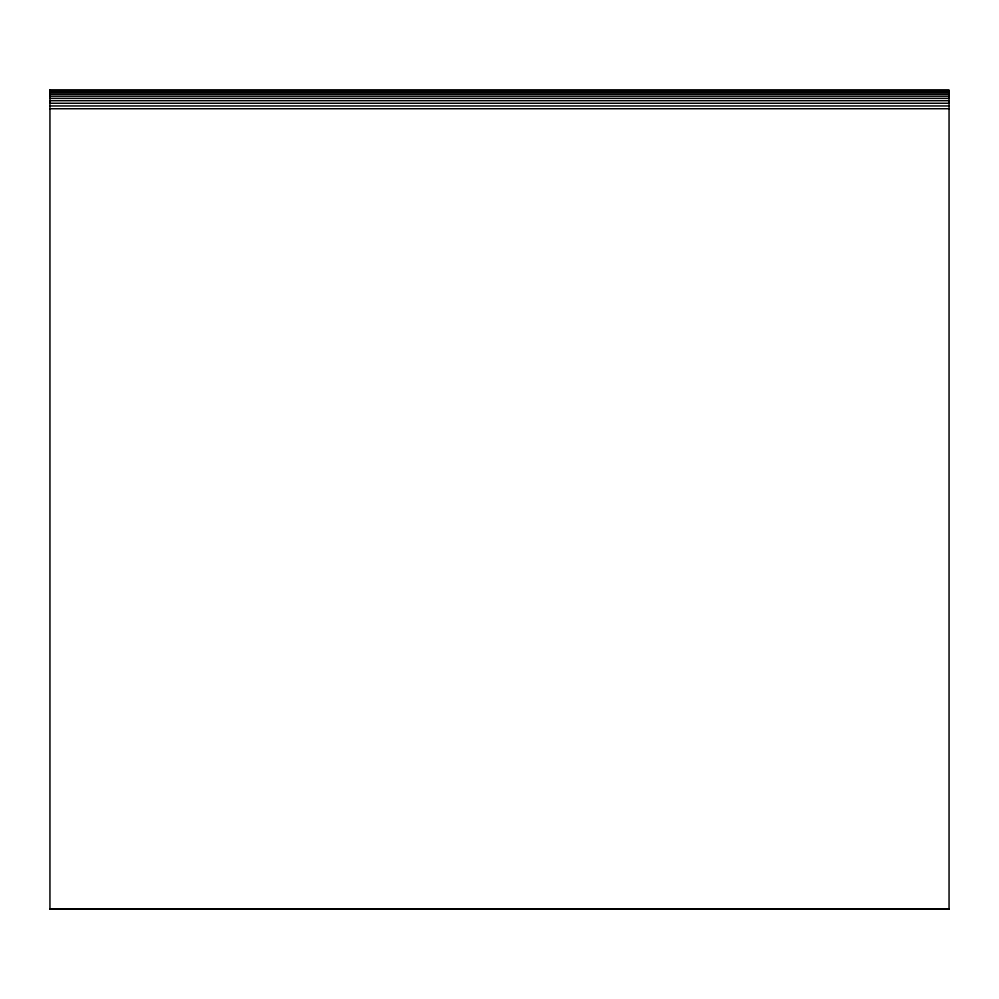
<?xml version="1.0" encoding="UTF-8"?>
<svg xmlns="http://www.w3.org/2000/svg" width="999" height="999" viewBox="0 0 999 999"><rect width="100%" height="100%" fill="white"/><g stroke="black" fill="none" stroke-linecap="round" stroke-linejoin="round"><path stroke-width="1.5" d="M49.95 90.01L949.05 90.022L949.05 909.165L49.95 909.177L49.95 89.823M49.95 90.572L949.05 90.572M49.95 91.496L949.05 91.483M49.95 92.745L949.05 92.745M49.95 94.331L949.05 94.331M49.95 96.204L949.05 96.204M49.95 98.352L949.05 98.339M49.95 100.712L949.05 100.712M49.95 103.259L949.05 103.259M49.95 105.956L949.05 105.956M49.95 108.754L949.05 108.741M49.95 909.165L949.05 909.165"/></g></svg>
